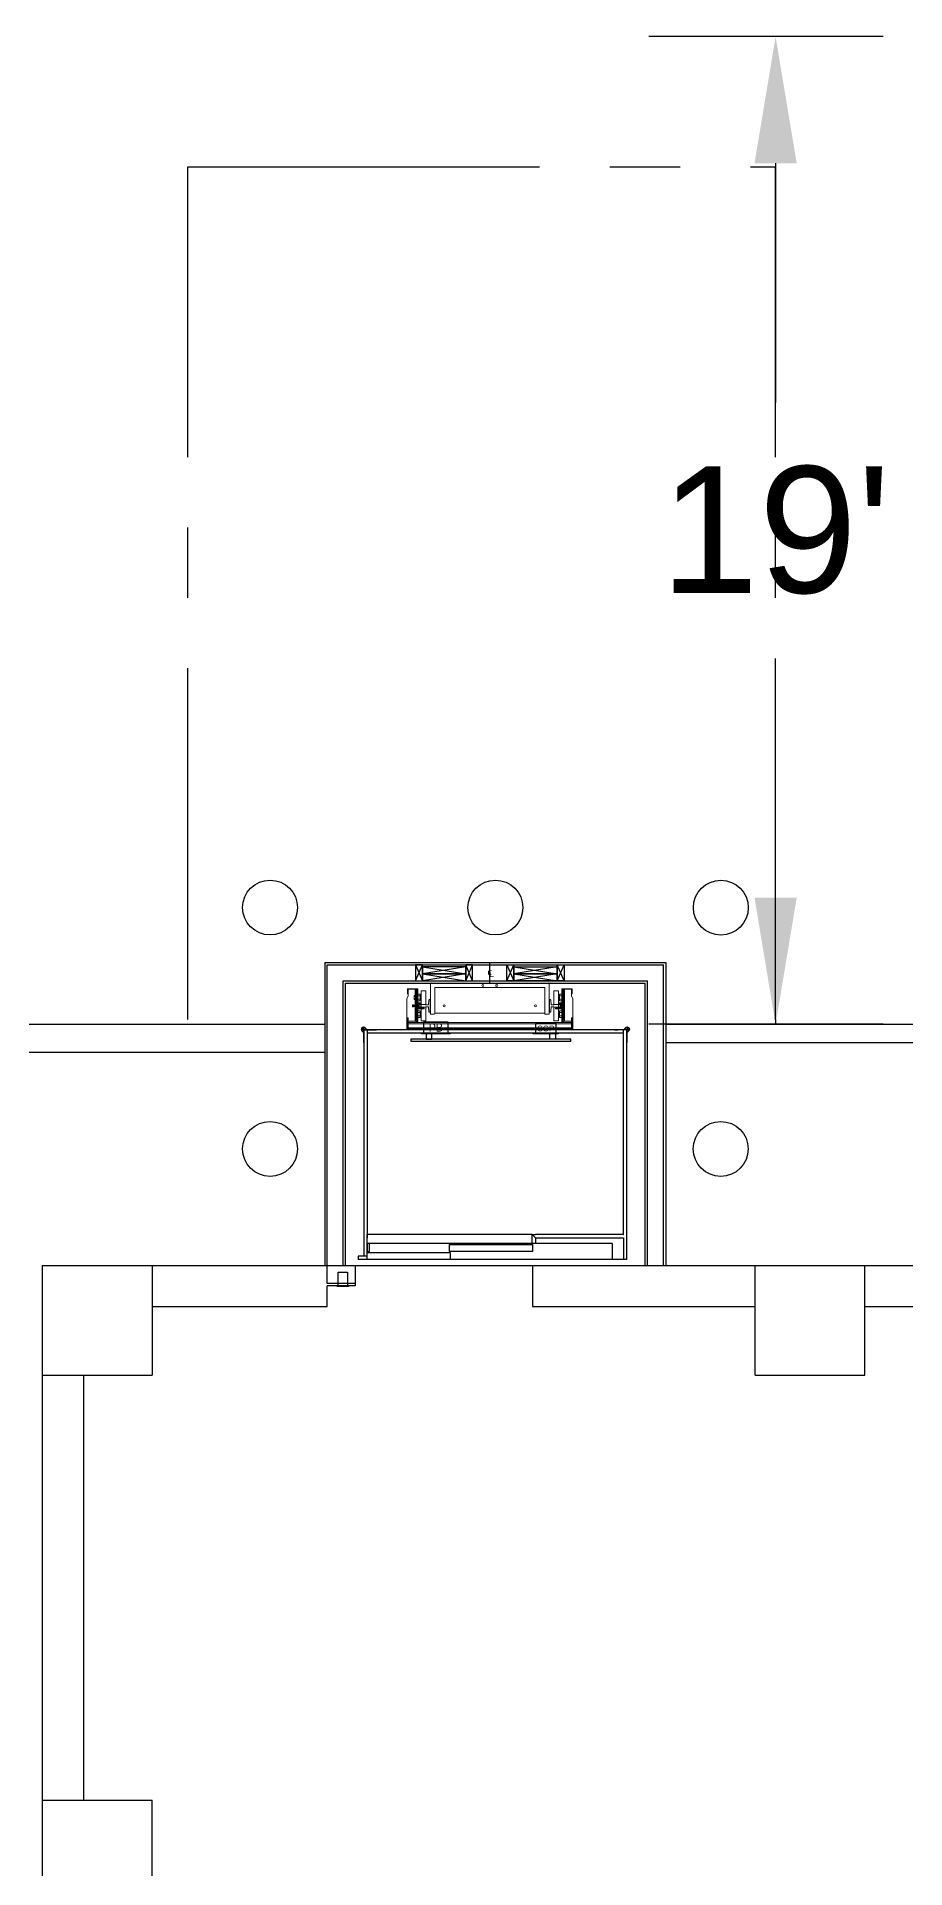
# Paper-space layout 'Layout1' of a CAD drawing. Header units: inches. Extents: x 0 to 35.9, y 0 to 23.6.
# Drawn here: x 13.274 to 14.509, y 15.743 to 18.348 of the extents above; entities that cross this region are included whole.
import ezdxf

# ---------------------------------------------------------------- set-up
doc = ezdxf.new("R2010")
doc.units = ezdxf.units.IN
doc.header["$MEASUREMENT"] = 0
doc.linetypes.add('CENTERX2', pattern=[0.8, 0.5, -0.1, 0.1, -0.1])
doc.layers.get('0').update_dxf_attribs({"lineweight": 30})
for name, color, linetype in [('HANDICAP PARKING', 150, 'Continuous'), ('NO PARKING', 6, 'CENTERX2'), ('SYMMETRY ELEVATING SOLUTIONS', 7, 'Continuous')]:
    doc.layers.add(name, color=color, linetype=linetype)
doc.styles.get("Standard").update_dxf_attribs({"font": 'arial.ttf'})
doc.dimstyles.get("Standard").update_dxf_attribs({"dimtxt": 0.18, "dimasz": 0.18, "dimexe": 0.18, "dimexo": 0.0625, "dimgap": 0.09, "dimtad": 0, "dimtih": 1, "dimtoh": 1, "dimdec": 4, "dimzin": 0, "dimdsep": 46, "dimtxsty": 'Standard', "dimcen": 0.09, "dimadec": 0, "dimazin": 0, "dimtfac": 1, "dimtdec": 4, "dimtofl": 0, "dimtmove": 0, "dimatfit": 3, "dimfxl": 1, "dimtolj": 1, "dimtzin": 0, "dimarcsym": 0})

# ---------------------------------------------------------------- blocks, each defined once
blk = doc.blocks.new('A$C1C650E7E')
at = {"color": 7, "linetype": 'Continuous', "lineweight": 15}
for p, q in [((-2.75, 0), (-2.75, 0.08)), ((-2.75, 0.08), (-0.09, 0.08)), ((-0.53, 0.13), (-0.17, 0.5)), ((-0.53, 0.13), (-0.47, 0.08)), ((-0.47, 0.08), (-0.11, 0.44)), ((-0.11, 0.44), (-0.17, 0.5)), ((-0.09, 0.44), (0.49, -0.13)), ((-0.09, 0.08), (-0.09, 0)), ((0.07, 0.23), (-0.07, 0.08)), ((-0.07, 0.08), (-0.02, 0.03)), ((0.01, 0.54), (-0.02, 0.51)), ((0.55, -0.07), (-0.02, 0.51)), ((0.13, 0.18), (-0.02, 0.03)), ((0.18, 0.13), (0.03, -0.02)), ((0.13, 0.18), (0.07, 0.23)), ((0.23, 0.07), (0.08, -0.07)), ((0.23, 0.07), (0.18, 0.13)), ((0.59, 0.23), (0.28, 0.54)), ((0.42, 0.46), (0.36, 0.52)), ((0.42, 0.46), (0.39, 0.43)), ((0.46, 0.42), (0.43, 0.39)), ((0.52, 0.36), (0.46, 0.42)), ((0.52, 0.36), (0.49, 0.33)), ((0.08, -0.09), (0, -0.09)), ((0, -2.75), (0.08, -2.75)), ((0.08, -0.07), (0.03, -0.02)), ((0.08, -2.75), (0.08, -0.09)), ((0.49, -0.16), (0.12, -0.52)), ((0.18, -0.57), (0.12, -0.52)), ((0.54, -0.21), (0.18, -0.57)), ((0.49, -0.16), (0.54, -0.21)), ((0.55, -0.07), (0.59, -0.03))]:
    blk.add_line(p, q, dxfattribs=at)
for p, q in [((0, 0), (0, 0)), ((-2.75, 0), (-0.09, 0)), ((0, -0.09), (0, -2.75))]:
    blk.add_line(p, q)
at = {"color": 7, "linetype": 'Continuous', "lineweight": 15, "flags": 128}
for points in [[(-0.09, 0.44), (-0.09, 0.44), (-0.08, 0.45), (-0.08, 0.45), (-0.07, 0.46), (-0.06, 0.47), (-0.05, 0.48), (-0.03, 0.49), (-0.02, 0.51)], [(0.1, 0.26), (0.1, 0.25), (0.1, 0.25), (0.09, 0.25), (0.09, 0.25), (0.09, 0.24), (0.08, 0.24), (0.08, 0.24), (0.07, 0.23)], [(0.15, 0.2), (0.15, 0.2), (0.15, 0.2), (0.15, 0.2), (0.15, 0.19), (0.14, 0.19), (0.14, 0.18), (0.13, 0.18), (0.13, 0.18)], [(0.2, 0.15), (0.2, 0.15), (0.2, 0.15), (0.2, 0.15), (0.19, 0.15), (0.19, 0.14), (0.18, 0.14), (0.18, 0.13), (0.18, 0.13)], [(0.26, 0.1), (0.25, 0.1), (0.25, 0.1), (0.25, 0.09), (0.25, 0.09), (0.24, 0.09), (0.24, 0.08), (0.24, 0.08), (0.23, 0.07)], [(0.36, 0.52), (0.36, 0.52), (0.36, 0.52), (0.36, 0.51), (0.35, 0.51), (0.34, 0.5), (0.34, 0.49), (0.33, 0.49)], [(0.55, -0.07), (0.54, -0.08), (0.53, -0.09), (0.52, -0.1), (0.51, -0.11), (0.5, -0.12), (0.49, -0.13), (0.49, -0.13), (0.49, -0.13)]]:
    blk.add_lwpolyline(points, dxfattribs=at)
at = {"color": 7, "linetype": 'Continuous', "lineweight": 15}
for centre, radius, start, end in [((-0.1, 0.43), 0.0945, 45, 135), ((-0.1, 0.43), 0.016, 45, 135), ((-0.09, 0.09), 0.016, 270, 315), ((-0.09, 0.09), 0.0945, 270, 315), ((0.14, 0.41), 0.188, 45, 135), ((0.45, 0.1), 0.188, 315, 45), ((0.09, -0.09), 0.0945, 135, 180), ((0.09, -0.09), 0.016, 135, 180), ((0.47, -0.14), 0.016, 315, 45), ((0.47, -0.14), 0.0945, 315, 45)]:
    blk.add_arc(centre, radius, start, end, dxfattribs=at)
blk = doc.blocks.new('A$C207E235A')
at = {"linetype": 'CENTERX2'}
blk.add_line((0, 0), (0, 4.5), dxfattribs=at)
for p, q in [((-16.25, 4), (-14.75, 0.5)), ((-16.25, 0.5), (-14.75, 4)), ((-16.25, 4), (16.25, 4)), ((-16.25, 0.5), (16.25, 0.5)), ((-14.75, 3.5), (-5.25, 2)), ((-5.25, 3.5), (-14.75, 2)), ((-5.25, 2), (-14.75, 0.5)), ((-14.75, 2), (-5.25, 0.5)), ((-5.25, 0.5), (-3.75, 4)), ((-3.75, 0.5), (-5.25, 4)), ((3.75, 4), (5.25, 0.5)), ((3.75, 0.5), (5.25, 4)), ((5.25, 3.5), (14.75, 2)), ((14.75, 3.5), (5.25, 2)), ((14.75, 2), (5.25, 0.5)), ((5.25, 2), (14.75, 0.5)), ((14.75, 0.5), (16.25, 4)), ((16.25, 0.5), (14.75, 4))]:
    blk.add_line(p, q)
for points in [[(-16.25, 0.5), (-14.75, 0.5), (-14.75, 4), (-16.25, 4)], [(-14.75, 2), (-5.25, 2), (-5.25, 3.5), (-14.75, 3.5)], [(-14.75, 0.5), (-5.25, 0.5), (-5.25, 2), (-14.75, 2)], [(-5.25, 0.5), (-3.75, 0.5), (-3.75, 4), (-5.25, 4)], [(5.25, 0.5), (3.75, 0.5), (3.75, 4), (5.25, 4)], [(14.75, 2), (5.25, 2), (5.25, 3.5), (14.75, 3.5)], [(14.75, 0.5), (5.25, 0.5), (5.25, 2), (14.75, 2)], [(16.25, 0.5), (14.75, 0.5), (14.75, 4), (16.25, 4)]]:
    blk.add_lwpolyline(points, close=True)
at = {"insert": (0, 2.25), "char_height": 1.75, "attachment_point": 5}
blk.add_mtext('{\\fISOCPEUR|b0|i0|c0|p34;℄}', dxfattribs=at)
blk = doc.blocks.new('A$C449753AF')
at = {"color": 7, "linetype": 'Continuous', "lineweight": 15}
for p, q in [((-12.69, 0), (12.69, 0)), ((-17.87, -2.86), (-18.12, -3.36)), ((-18.12, -3.36), (-18.12, -9.99)), ((-18, -2.36), (-18, -1.38)), ((-18, -2.36), (-17.88, -2.36)), ((-17.88, -2.36), (-17.88, -1.38)), ((-17.87, -1.36), (-17.87, -2.86)), ((-17.86, -1.24), (-15.89, -1.24)), ((-17.86, -1.36), (-15.89, -1.36)), ((-16.56, -2.82), (-16.56, -3.37)), ((-16.56, -3.37), (-16.56, -3.55)), ((-16.52, -2.76), (-16.52, -2.76)), ((-16.24, -2.76), (-16.52, -2.76)), ((-16.52, -2.97), (-16.52, -2.98)), ((-16.52, -2.97), (-16.24, -2.97)), ((-16.24, -2.98), (-16.52, -2.98)), ((-16.52, -3.39), (-16.52, -3.41)), ((-16.52, -3.39), (-16.24, -3.39)), ((-16.24, -3.41), (-16.52, -3.41)), ((-16.52, -3.62), (-16.52, -3.62)), ((-16.52, -3.62), (-16.24, -3.62)), ((-16.31, -1.36), (-16.31, -2.76)), ((-16.31, -3.62), (-16.31, -4.78)), ((-16.24, -2.75), (-16.24, -3.62)), ((-16.24, -3.62), (-16.12, -3.62)), ((-16.2, -3.85), (-16.2, -4.12)), ((-16.17, -3.84), (-16.17, -3.85)), ((-16.17, -3.84), (-16.12, -3.84)), ((-16.12, -3.85), (-16.17, -3.85)), ((-16.12, -4.69), (-16.12, -1.38)), ((-16.12, -1.38), (-15.87, -1.38)), ((-15.87, -4.69), (-15.87, -1.38)), ((-15.87, -1.38), (-15.87, -8.62)), ((-15.75, -1.38), (-15.75, -8.62)), ((-15.25, -2.47), (-15.75, -2.47)), ((-15.25, -2.83), (-15.75, -2.83)), ((-15.25, -3.55), (-15.75, -3.55)), ((-15.25, -3.91), (-15.75, -3.91)), ((-15.25, -2.47), (-15.25, -2.83)), ((-15.25, -2.83), (-15.25, -3.55)), ((-15.25, -3.55), (-15.25, -3.91)), ((-15, -1.69), (-15, -4.69)), ((-14, -1.69), (-14, -4.69)), ((-13.32, -3.71), (-13.43, -4.76)), ((-13.04, -3.62), (-13.22, -3.62)), ((-13.04, -3.62), (-13.04, -4.87)), ((-13.04, -3.62), (-13, -3.62)), ((-13, -6.81), (-13, -0.31)), ((-12, -6.69), (-12, -1)), ((-12, -1), (11.75, -1)), ((11.75, -1), (12, -1)), ((12, -1), (12, -6.69)), ((13, -0.31), (13, -6.81)), ((13.04, -3.62), (13, -3.62)), ((13.04, -4.87), (13.04, -3.62)), ((13.22, -3.62), (13.04, -3.62)), ((13.43, -4.76), (13.32, -3.71)), ((14, -4.69), (14, -1.69)), ((15, -4.69), (15, -1.69)), ((15.25, -2.47), (15.75, -2.47)), ((15.25, -2.83), (15.25, -2.47)), ((15.25, -2.83), (15.75, -2.83)), ((15.25, -3.55), (15.25, -2.83)), ((15.25, -3.55), (15.75, -3.55)), ((15.25, -3.91), (15.25, -3.55)), ((15.25, -3.91), (15.75, -3.91)), ((15.75, -8.62), (15.75, -1.38)), ((15.87, -1.38), (15.87, -4.69)), ((16.12, -1.38), (15.87, -1.38)), ((15.87, -8.62), (15.87, -1.38)), ((15.89, -1.24), (17.86, -1.24)), ((15.89, -1.36), (17.86, -1.36)), ((16.12, -1.38), (16.12, -8.18)), ((16.31, -8.37), (16.31, -1.36)), ((17.87, -2.86), (17.87, -1.36)), ((18.12, -3.36), (17.87, -2.86)), ((17.88, -1.38), (17.88, -2.36)), ((18, -2.36), (17.88, -2.36)), ((18, -1.38), (18, -2.36)), ((18.12, -9.99), (18.12, -3.36)), ((-18, -8.61), (-18, -7.62)), ((-18, -7.62), (-17.88, -7.62)), ((-17.88, -8.61), (-17.88, -7.62)), ((-16.87, -4.79), (-16.87, -5)), ((-16.87, -4.79), (-16.87, -4.79)), ((-16.87, -5), (-16.87, -5.21)), ((-16.85, -4.78), (-16.85, -4.79)), ((-16.85, -4.78), (-16.71, -4.78)), ((-16.85, -4.78), (-16.71, -4.78)), ((-16.71, -4.79), (-16.85, -4.79)), ((-16.85, -5), (-16.85, -5)), ((-16.71, -5), (-16.85, -5)), ((-16.85, -5), (-16.71, -5)), ((-16.85, -5.22), (-16.85, -5.22)), ((-16.85, -5.22), (-16.71, -5.22)), ((-16.71, -5.22), (-16.85, -5.22)), ((-16.71, -4.79), (-16.71, -4.78)), ((-16.71, -5), (-16.71, -4.79)), ((-16.71, -4.91), (-16.71, -4.9)), ((-16.71, -5), (-16.71, -5)), ((-16.71, -5.22), (-16.71, -5)), ((-16.71, -5.1), (-16.71, -5.09)), ((-16.71, -5.22), (-16.71, -5.22)), ((-16.35, -4.89), (-16.35, -4.78)), ((-16.35, -5.11), (-16.35, -4.89)), ((-16.35, -5.22), (-16.35, -5.11)), ((-16.32, -4.78), (-16.22, -4.78)), ((-16.32, -5), (-16.22, -5)), ((-16.32, -5.22), (-16.22, -5.22)), ((-16.31, -5.22), (-16.31, -8.37)), ((-16.22, -5.27), (-16.22, -4.73)), ((-16.2, -4.12), (-16.2, -4.4)), ((-16.19, -4.7), (-16.19, -5.3)), ((-16.17, -4.11), (-16.17, -4.13)), ((-16.17, -4.11), (-16.12, -4.11)), ((-16.12, -4.13), (-16.17, -4.13)), ((-16.17, -4.4), (-16.17, -4.4)), ((-16.17, -4.4), (-16.12, -4.4)), ((-16.12, -4.4), (-16.17, -4.4)), ((-16.12, -4.69), (-16.12, -5.32)), ((-16.12, -4.69), (-15.87, -4.69)), ((-16.12, -8.18), (-16.12, -5.32)), ((-15.87, -5.32), (-16.12, -5.32)), ((-15.87, -8.18), (-15.87, -5.32)), ((-15.63, -4.51), (-15.75, -4.51)), ((-15.63, -5.49), (-15.75, -5.49)), ((-15.25, -6.09), (-15.75, -6.09)), ((-15.25, -6.45), (-15.75, -6.45)), ((-15.25, -7.17), (-15.75, -7.17)), ((-15.25, -7.53), (-15.75, -7.53)), ((-15.63, -4.51), (-15.63, -5.49)), ((-15.61, -4.37), (-15, -4.37)), ((-15.61, -4.49), (-15.61, -4.37)), ((-15.61, -4.49), (-15, -4.49)), ((-14.38, -5.51), (-15.61, -5.51)), ((-15.61, -5.51), (-15.61, -5.63)), ((-14.38, -5.63), (-15.61, -5.63)), ((-15.48, -5.22), (-15.48, -4.78)), ((-15.42, -4.69), (-15.46, -4.69)), ((-15.46, -4.69), (-15.46, -5.31)), ((-15.42, -5.31), (-15.46, -5.31)), ((-15.42, -5.31), (-15.42, -4.69)), ((-15.42, -4.69), (-15.05, -4.69)), ((-15.42, -4.69), (-15.42, -5.31)), ((-15.42, -5.31), (-15.05, -5.31)), ((-15.25, -6.45), (-15.25, -6.09)), ((-15.25, -7.17), (-15.25, -6.45)), ((-15.25, -7.53), (-15.25, -7.17)), ((-15.05, -5.31), (-15.05, -4.69)), ((-15, -5.51), (-15, -5.31)), ((-15, -8.31), (-15, -5.63)), ((-14.98, -4.75), (-14.98, -4.87)), ((-14.98, -4.87), (-14.98, -5.13)), ((-14.98, -5.13), (-14.98, -5.25)), ((-14.04, -4.69), (-14.92, -4.69)), ((-14.92, -5.31), (-14.04, -5.31)), ((-14.38, -5.63), (-14.38, -5.51)), ((-14, -8.31), (-14, -5.31)), ((-13.49, -4.81), (-13.92, -4.81)), ((-13.92, -5.19), (-13.49, -5.19)), ((-13.43, -5.24), (-13.32, -6.29)), ((-13.22, -6.38), (-13.04, -6.38)), ((-13.04, -5.13), (-13.04, -4.87)), ((-13.04, -5.13), (-13.04, -6.38)), ((-13.04, -6.38), (-13, -6.38)), ((-12.69, -6.81), (-13, -6.81)), ((-12.69, -6.81), (-12.13, -6.81)), ((-12, -6.62), (12, -6.62)), ((12.13, -6.81), (12.69, -6.81)), ((13, -6.81), (12.69, -6.81)), ((13.04, -6.38), (13, -6.38)), ((13.04, -4.87), (13.04, -5.13)), ((13.04, -6.38), (13.04, -5.13)), ((13.04, -6.38), (13.22, -6.38)), ((13.32, -6.29), (13.43, -5.24)), ((13.92, -4.81), (13.49, -4.81)), ((13.49, -5.19), (13.92, -5.19)), ((14, -5.31), (14, -8.31)), ((14.92, -4.69), (14.04, -4.69)), ((14.04, -5.31), (14.92, -5.31)), ((15.61, -5.51), (14.38, -5.51)), ((14.38, -5.63), (14.38, -5.51)), ((15.61, -5.63), (14.38, -5.63)), ((14.98, -4.87), (14.98, -4.75)), ((14.98, -5.25), (14.98, -5.13)), ((15, -4.37), (15.61, -4.37)), ((15, -4.49), (15.61, -4.49)), ((15.06, -4.62), (15, -4.62)), ((15, -5.31), (15, -5.51)), ((15, -5.63), (15, -8.31)), ((15.42, -4.69), (15.05, -4.69)), ((15.05, -4.69), (15.05, -5.31)), ((15.42, -5.31), (15.05, -5.31)), ((15.06, -4.69), (15.06, -4.62)), ((15.25, -6.09), (15.75, -6.09)), ((15.25, -6.09), (15.25, -6.45)), ((15.25, -6.45), (15.75, -6.45)), ((15.25, -6.45), (15.25, -7.17)), ((15.25, -7.17), (15.75, -7.17)), ((15.25, -7.17), (15.25, -7.53)), ((15.25, -7.53), (15.75, -7.53)), ((15.42, -4.69), (15.42, -5.31)), ((15.46, -4.69), (15.42, -4.69)), ((15.42, -4.69), (15.42, -5.31)), ((15.46, -5.31), (15.42, -5.31)), ((15.46, -4.69), (15.46, -5.31)), ((15.48, -4.78), (15.48, -5.22)), ((15.61, -4.49), (15.61, -4.37)), ((15.61, -5.51), (15.61, -5.63)), ((15.63, -4.51), (15.75, -4.51)), ((15.63, -5.49), (15.63, -4.51)), ((15.63, -5.49), (15.75, -5.49)), ((15.87, -5.32), (15.87, -8.18)), ((17.88, -7.62), (17.88, -8.61)), ((18, -7.62), (17.88, -7.62)), ((18, -7.62), (18, -8.61)), ((-18, -9.18), (-18, -8.74)), ((-18, -8.74), (-17.86, -8.74)), ((-18, -9.18), (-18, -9.99)), ((-18, -9.18), (-17.86, -9.18)), ((-18, -9.99), (18, -9.99)), ((-16.31, -8.37), (-17.86, -8.37)), ((-17.86, -8.62), (-17.86, -8.37)), ((-17.86, -8.93), (-17.86, -8.62)), ((-16.31, -8.62), (-17.86, -8.62)), ((-17.86, -8.93), (17.86, -8.93)), ((-17.86, -8.93), (-17.86, -9.81)), ((-17.86, -9.81), (17.86, -9.81)), ((-16.31, -8.62), (-15.87, -8.62)), ((-15.75, -8.62), (-15.87, -8.62)), ((-15.75, -8.62), (15.75, -8.62)), ((15.75, -8.62), (15.87, -8.62)), ((15.87, -8.62), (16.31, -8.62)), ((17.86, -8.37), (16.31, -8.37)), ((17.86, -8.62), (16.31, -8.62)), ((17.86, -8.62), (17.86, -8.37)), ((17.86, -8.62), (17.86, -8.93)), ((17.86, -8.74), (18, -8.74)), ((17.86, -9.81), (17.86, -8.93)), ((17.86, -9.18), (18, -9.18)), ((18, -8.74), (18, -9.18)), ((18, -9.99), (18, -9.18))]:
    blk.add_line(p, q, dxfattribs=at)
blk.add_line((14.98, -4.87), (14.98, -5.13))
at = {"color": 7, "linetype": 'Continuous', "lineweight": 15, "flags": 128}
for points in [[(-16.66, -5.11), (-16.67, -5.1), (-16.68, -5.09), (-16.68, -5.06), (-16.68, -5.02), (-16.68, -4.98), (-16.68, -4.94), (-16.68, -4.92), (-16.67, -4.9), (-16.66, -4.89)], [(-16.61, -5.11), (-16.62, -5.1), (-16.63, -5.09), (-16.63, -5.06), (-16.63, -5.02), (-16.63, -4.98), (-16.63, -4.94), (-16.63, -4.92), (-16.62, -4.9), (-16.61, -4.89)], [(-16.56, -5.11), (-16.57, -5.1), (-16.58, -5.09), (-16.58, -5.06), (-16.58, -5.02), (-16.58, -4.98), (-16.58, -4.94), (-16.58, -4.92), (-16.57, -4.9), (-16.56, -4.89)], [(-16.51, -5.11), (-16.52, -5.1), (-16.53, -5.09), (-16.53, -5.06), (-16.53, -5.02), (-16.53, -4.98), (-16.53, -4.94), (-16.53, -4.92), (-16.52, -4.9), (-16.51, -4.89)], [(-16.46, -5.11), (-16.47, -5.1), (-16.48, -5.09), (-16.48, -5.06), (-16.48, -5.02), (-16.48, -4.98), (-16.48, -4.94), (-16.48, -4.92), (-16.47, -4.9), (-16.46, -4.89)], [(-16.41, -5.11), (-16.42, -5.1), (-16.43, -5.09), (-16.43, -5.06), (-16.43, -5.02), (-16.43, -4.98), (-16.43, -4.94), (-16.43, -4.92), (-16.42, -4.9), (-16.41, -4.89)], [(-16.36, -5.11), (-16.37, -5.1), (-16.38, -5.09), (-16.38, -5.06), (-16.38, -5.02), (-16.38, -4.98), (-16.38, -4.94), (-16.38, -4.92), (-16.37, -4.9), (-16.36, -4.89)]]:
    blk.add_lwpolyline(points, dxfattribs=at)
at = {"color": 7, "linetype": 'Continuous', "lineweight": 15}
for centre in [(-1.5, -0.56), (1.5, -0.56), (-10, -5), (10, -5)]:
    blk.add_circle(centre, 0.219, dxfattribs=at)
for centre, radius, start, end in [((-12.69, -0.31), 0.313, 90, 180), ((12.69, -0.31), 0.313, 0, 90), ((-17.86, -1.38), 0.136, 90, 180), ((-17.86, -1.38), 0.016, 90, 180), ((-15.89, -1.38), 0.136, 0, 90), ((-15.89, -1.38), 0.016, 0, 90), ((-13.22, -3.72), 0.1, 90, 174.0149), ((13.22, -3.72), 0.1, 5.9851, 90), ((15.89, -1.38), 0.136, 90, 180), ((15.89, -1.38), 0.016, 90, 180), ((17.86, -1.38), 0.136, 0, 90), ((17.86, -1.38), 0.016, 0, 90), ((-16.35, -5), 0.324, 162.1201, 197.8799), ((-16.3, -5), 0.324, 162.1214, 197.8786), ((-16.25, -5), 0.324, 162.1214, 197.8786), ((-16.2, -5), 0.324, 162.1214, 197.8786), ((-16.15, -5), 0.324, 162.1214, 197.8786), ((-16.1, -5), 0.324, 162.1214, 197.8786), ((-16.05, -5), 0.324, 162.1169, 197.8831), ((-15.61, -4.51), 0.136, 90, 180), ((-15.61, -5.49), 0.136, 180, 270), ((-15.61, -4.51), 0.016, 90, 180), ((-15.61, -5.49), 0.016, 180, 270), ((-14.92, -4.75), 0.0625, 90, 180), ((-14.92, -5.25), 0.0625, 180, 270), ((-14.04, -4.75), 0.0625, 0, 90), ((-14.04, -5.25), 0.0625, 270, 0), ((-13.92, -4.75), 0.0625, 180, 270), ((-13.92, -5.25), 0.0625, 90, 180), ((-13.49, -4.75), 0.0625, 270, 354.0149), ((-13.49, -5.25), 0.0625, 5.9851, 90), ((-13.22, -6.27), 0.1, 185.9851, 270), ((-12.13, -6.69), 0.125, 270, 0), ((12.13, -6.69), 0.125, 180, 270), ((13.22, -6.27), 0.1, 270, 354.0149), ((13.49, -4.75), 0.0625, 185.9851, 270), ((13.49, -5.25), 0.0625, 90, 174.0149), ((13.92, -4.75), 0.0625, 270, 0), ((13.92, -5.25), 0.0625, 0, 90), ((14.04, -4.75), 0.0625, 90, 180), ((14.04, -5.25), 0.0625, 180, 270), ((14.92, -4.75), 0.0625, 0, 90), ((14.92, -5.25), 0.0625, 270, 0), ((15.61, -4.51), 0.136, 0, 90), ((15.61, -4.51), 0.016, 0, 90), ((15.61, -5.49), 0.016, 270, 0), ((15.61, -5.49), 0.136, 270, 0), ((-17.86, -8.61), 0.136, 180, 270), ((-17.86, -8.61), 0.016, 180, 270), ((-16.31, -8.18), 0.438, 270, 0), ((-16.31, -8.18), 0.188, 270, 0), ((-15.89, -8.61), 0.016, 270, 0), ((16.31, -8.18), 0.438, 180, 270), ((15.89, -8.61), 0.016, 180, 270), ((16.31, -8.18), 0.188, 180, 270), ((17.86, -8.61), 0.136, 270, 0), ((17.86, -8.61), 0.016, 270, 0)]:
    blk.add_arc(centre, radius, start, end, dxfattribs=at)
for points in [[(-16.52, -2.76), (-16.56, -2.82)], [(-16.56, -3.55), (-16.52, -3.61)], [(-16.52, -2.76), (-16.52, -2.76)], [(-16.24, -2.76), (-16.52, -2.76)], [(-16.52, -3.61), (-16.52, -3.62)], [(-16.52, -3.62), (-16.24, -3.62)], [(-16.12, -2.75), (-16.24, -2.75)], [(-16.19, -3.84), (-16.2, -3.85)], [(-15, -2.87), (-15.25, -2.87)], [(-15.25, -3.5), (-15, -3.5)], [(-14, -1.69), (-15, -1.69)], [(15, -1.69), (14, -1.69)], [(15.25, -2.87), (15, -2.87)], [(15, -3.5), (15.25, -3.5)], [(-16.86, -4.78), (-16.87, -4.79)], [(-16.86, -4.78), (-16.87, -4.79)], [(-16.87, -5.21), (-16.86, -5.22)], [(-16.7, -4.89), (-16.71, -4.9)], [(-16.7, -4.89), (-16.71, -4.89)], [(-16.71, -4.89), (-16.71, -4.89)], [(-16.7, -4.89), (-16.71, -4.89)], [(-16.71, -4.89), (-16.71, -4.89)], [(-16.71, -5.1), (-16.7, -5.12)], [(-16.71, -5.11), (-16.7, -5.11)], [(-16.71, -5.11), (-16.71, -5.11)], [(-16.67, -4.88), (-16.69, -4.88)], [(-16.67, -4.88), (-16.69, -4.88)], [(-16.69, -5.13), (-16.67, -5.13)], [(-16.66, -4.89), (-16.66, -4.88)], [(-16.65, -4.88), (-16.66, -4.9)], [(-16.66, -4.89), (-16.66, -4.88)], [(-16.66, -5.1), (-16.65, -5.12)], [(-16.66, -5.12), (-16.66, -5.11)], [(-16.65, -4.88), (-16.65, -4.89)], [(-16.62, -4.88), (-16.64, -4.88)], [(-16.62, -4.88), (-16.64, -4.88)], [(-16.64, -5.13), (-16.62, -5.13)], [(-16.61, -4.89), (-16.61, -4.88)], [(-16.6, -4.88), (-16.61, -4.9)], [(-16.61, -4.89), (-16.61, -4.88)], [(-16.61, -5.1), (-16.6, -5.12)], [(-16.61, -5.12), (-16.61, -5.11)], [(-16.6, -4.88), (-16.6, -4.89)], [(-16.57, -4.88), (-16.59, -4.88)], [(-16.57, -4.88), (-16.59, -4.88)], [(-16.59, -5.13), (-16.57, -5.13)], [(-16.55, -4.88), (-16.56, -4.9)], [(-16.56, -4.89), (-16.56, -4.88)], [(-16.56, -4.89), (-16.56, -4.88)], [(-16.56, -5.1), (-16.55, -5.12)], [(-16.56, -5.12), (-16.56, -5.11)], [(-16.55, -4.88), (-16.55, -4.89)], [(-16.52, -4.88), (-16.54, -4.88)], [(-16.52, -4.88), (-16.54, -4.88)], [(-16.54, -5.13), (-16.52, -5.13)], [(-16.5, -4.88), (-16.51, -4.9)], [(-16.51, -4.89), (-16.51, -4.88)], [(-16.51, -4.89), (-16.51, -4.88)], [(-16.51, -5.1), (-16.5, -5.12)], [(-16.51, -5.12), (-16.51, -5.11)], [(-16.5, -4.88), (-16.5, -4.89)], [(-16.47, -4.88), (-16.49, -4.88)], [(-16.47, -4.88), (-16.49, -4.88)], [(-16.49, -5.13), (-16.47, -5.13)], [(-16.46, -4.89), (-16.46, -4.88)], [(-16.45, -4.88), (-16.46, -4.9)], [(-16.46, -4.89), (-16.46, -4.88)], [(-16.46, -5.1), (-16.45, -5.12)], [(-16.46, -5.12), (-16.46, -5.11)], [(-16.45, -4.88), (-16.45, -4.89)], [(-16.42, -4.88), (-16.44, -4.88)], [(-16.42, -4.88), (-16.44, -4.88)], [(-16.44, -5.13), (-16.42, -5.13)], [(-16.4, -4.88), (-16.41, -4.9)], [(-16.41, -4.89), (-16.41, -4.88)], [(-16.41, -4.89), (-16.41, -4.88)], [(-16.41, -5.1), (-16.4, -5.12)], [(-16.41, -5.12), (-16.41, -5.11)], [(-16.4, -4.88), (-16.4, -4.89)], [(-16.37, -4.88), (-16.39, -4.88)], [(-16.37, -4.88), (-16.39, -4.88)], [(-16.39, -5.13), (-16.37, -5.13)], [(-16.36, -4.89), (-16.36, -4.88)], [(-16.36, -4.89), (-16.36, -4.88)], [(-16.35, -4.89), (-16.36, -4.9)], [(-16.35, -4.89), (-16.36, -4.89)], [(-16.36, -5.1), (-16.35, -5.11)], [(-16.36, -5.12), (-16.36, -5.11)], [(-16.35, -4.89), (-16.35, -4.89)], [(-16.19, -4.7), (-16.22, -4.73)], [(-16.22, -5.27), (-16.19, -5.3)], [(-16.2, -4.4), (-16.19, -4.4)], [(-16.12, -4.7), (-16.19, -4.7)], [(-16.19, -5.3), (-16.12, -5.3)], [(-15.48, -4.78), (-15.63, -4.78)], [(-15.63, -5.22), (-15.48, -5.22)], [(-15.46, -4.8), (-15.48, -4.78)], [(-15.48, -5.22), (-15.46, -5.2)], [(-15.25, -6.5), (-15, -6.5)], [(-15, -7.13), (-15.25, -7.13)], [(-15, -4.69), (-14.92, -4.69)], [(-15, -5.31), (-14.92, -5.31)], [(-14.04, -4.69), (-14, -4.69)], [(14, -4.69), (14.04, -4.69)], [(14, -5.31), (14.04, -5.31)], [(14.92, -4.69), (15, -4.69)], [(14.92, -5.31), (15, -5.31)], [(15, -6.5), (15.25, -6.5)], [(15.25, -7.13), (15, -7.13)], [(15.48, -4.78), (15.46, -4.8)], [(15.46, -5.2), (15.48, -5.22)], [(15.63, -4.78), (15.48, -4.78)], [(15.48, -5.22), (15.63, -5.22)], [(-14, -8.31), (-15, -8.31)], [(15, -8.31), (14, -8.31)]]:
    blk.add_open_spline(points, degree=1, dxfattribs=at)
for points, knots in [([(-16.52, -2.76), (-16.52, -2.77), (-16.54, -2.79), (-16.55, -2.84), (-16.55, -2.9), (-16.53, -2.94), (-16.52, -2.97)], [0, 0, 0, 0, 0.1124, 0.374521, 0.643077, 1, 1, 1, 1]), ([(-16.52, -2.98), (-16.53, -3.02), (-16.55, -3.09), (-16.56, -3.23), (-16.53, -3.33), (-16.52, -3.39)], [0, 0, 0, 0, 0.2749946, 0.5561173, 1, 1, 1, 1]), ([(-16.52, -3.41), (-16.53, -3.43), (-16.55, -3.47), (-16.56, -3.54), (-16.53, -3.59), (-16.52, -3.62)], [0, 0, 0, 0, 0.274988, 0.556127, 1, 1, 1, 1]), ([(-16.19, -3.84), (-16.19, -3.84), (-16.19, -3.84), (-16.18, -3.84), (-16.17, -3.84)], [0, 0, 0, 0, 0.291464, 1, 1, 1, 1]), ([(-16.17, -3.85), (-16.18, -3.88), (-16.19, -3.92), (-16.2, -4.01), (-16.18, -4.08), (-16.17, -4.11)], [0, 0, 0, 0, 0.278715, 0.563688, 1, 1, 1, 1]), ([(-16.86, -4.78), (-16.86, -4.78), (-16.86, -4.78), (-16.85, -4.78), (-16.85, -4.78)], [0, 0, 0, 0, 0.624292, 1, 1, 1, 1]), ([(-16.85, -4.79), (-16.85, -4.81), (-16.86, -4.86), (-16.86, -4.94), (-16.85, -4.98), (-16.85, -5)], [0, 0, 0, 0, 0.368167, 0.747408, 1, 1, 1, 1]), ([(-16.85, -5), (-16.85, -5.03), (-16.86, -5.08), (-16.86, -5.15), (-16.85, -5.2), (-16.85, -5.22)], [0, 0, 0, 0, 0.3681589, 0.7474084, 1, 1, 1, 1]), ([(-16.85, -5.22), (-16.85, -5.22), (-16.86, -5.22), (-16.86, -5.22), (-16.86, -5.22)], [0, 0, 0, 0, 0.375722, 1, 1, 1, 1]), ([(-16.69, -4.88), (-16.69, -4.88), (-16.7, -4.88), (-16.7, -4.9), (-16.71, -4.92), (-16.71, -4.93)], [0, 0, 0, 0, 0.287683, 0.645506, 1, 1, 1, 1]), ([(-16.71, -5.07), (-16.71, -5.08), (-16.71, -5.1), (-16.7, -5.12), (-16.69, -5.12), (-16.69, -5.12)], [0, 0, 0, 0, 0.344177, 0.689322, 1, 1, 1, 1]), ([(-16.66, -5.12), (-16.67, -5.12), (-16.67, -5.13), (-16.68, -5.13), (-16.69, -5.11), (-16.7, -5.09), (-16.7, -5.05), (-16.7, -5.01), (-16.7, -4.97), (-16.7, -4.93), (-16.69, -4.9), (-16.68, -4.88), (-16.67, -4.87), (-16.67, -4.88), (-16.66, -4.88)], [0, 0, 0, 0, 0.045169, 0.133541, 0.222976, 0.312384, 0.400261, 0.485768, 0.569352, 0.652584, 0.737109, 0.823902, 0.91268, 1, 1, 1, 1]), ([(-16.64, -4.88), (-16.64, -4.88), (-16.64, -4.87), (-16.65, -4.88), (-16.66, -4.9), (-16.66, -4.94), (-16.66, -4.98), (-16.66, -5.02), (-16.66, -5.06), (-16.66, -5.09), (-16.65, -5.12), (-16.64, -5.13), (-16.64, -5.12), (-16.64, -5.12)], [0, 0, 0, 0, 0.004485, 0.115777, 0.226456, 0.335279, 0.441984, 0.547043, 0.651426, 0.756298, 0.862617, 0.970956, 1, 1, 1, 1]), ([(-16.65, -4.9), (-16.65, -4.9), (-16.66, -4.91), (-16.66, -4.94), (-16.66, -4.98), (-16.66, -5.02), (-16.66, -5.06), (-16.66, -5.09), (-16.66, -5.1), (-16.65, -5.1)], [0, 0, 0, 0, 0.041424, 0.222637, 0.400297, 0.575218, 0.749023, 0.923608, 1, 1, 1, 1]), ([(-16.61, -5.12), (-16.62, -5.12), (-16.62, -5.13), (-16.63, -5.13), (-16.64, -5.11), (-16.65, -5.09), (-16.65, -5.05), (-16.65, -5.01), (-16.65, -4.97), (-16.65, -4.93), (-16.64, -4.9), (-16.63, -4.88), (-16.62, -4.87), (-16.62, -4.88), (-16.61, -4.88)], [0, 0, 0, 0, 0.045169, 0.133541, 0.222976, 0.312384, 0.400261, 0.485768, 0.569352, 0.652584, 0.737109, 0.823903, 0.91268, 1, 1, 1, 1]), ([(-16.59, -4.88), (-16.59, -4.88), (-16.59, -4.87), (-16.6, -4.88), (-16.61, -4.9), (-16.61, -4.94), (-16.61, -4.98), (-16.61, -5.02), (-16.61, -5.06), (-16.61, -5.09), (-16.6, -5.12), (-16.59, -5.13), (-16.59, -5.12), (-16.59, -5.12)], [0, 0, 0, 0, 0.004485, 0.115777, 0.226456, 0.335279, 0.441984, 0.547043, 0.651426, 0.756298, 0.862617, 0.970956, 1, 1, 1, 1]), ([(-16.6, -4.9), (-16.6, -4.9), (-16.61, -4.91), (-16.61, -4.94), (-16.61, -4.98), (-16.61, -5.02), (-16.61, -5.06), (-16.61, -5.09), (-16.61, -5.1), (-16.6, -5.1)], [0, 0, 0, 0, 0.041424, 0.222637, 0.400297, 0.575218, 0.749023, 0.923608, 1, 1, 1, 1]), ([(-16.56, -5.12), (-16.57, -5.12), (-16.57, -5.13), (-16.58, -5.13), (-16.59, -5.11), (-16.6, -5.09), (-16.6, -5.05), (-16.6, -5.01), (-16.6, -4.97), (-16.6, -4.93), (-16.59, -4.9), (-16.58, -4.88), (-16.57, -4.87), (-16.57, -4.88), (-16.56, -4.88)], [0, 0, 0, 0, 0.045169, 0.13354, 0.222976, 0.312384, 0.400261, 0.485768, 0.569352, 0.652584, 0.737109, 0.823903, 0.91268, 1, 1, 1, 1]), ([(-16.54, -4.88), (-16.54, -4.88), (-16.54, -4.87), (-16.55, -4.88), (-16.56, -4.9), (-16.56, -4.94), (-16.56, -4.98), (-16.56, -5.02), (-16.56, -5.06), (-16.56, -5.09), (-16.55, -5.12), (-16.54, -5.13), (-16.54, -5.12), (-16.54, -5.12)], [0, 0, 0, 0, 0.004484, 0.115777, 0.226455, 0.335279, 0.441984, 0.547043, 0.651426, 0.756298, 0.862617, 0.970957, 1, 1, 1, 1]), ([(-16.55, -4.9), (-16.55, -4.9), (-16.56, -4.91), (-16.56, -4.94), (-16.56, -4.98), (-16.56, -5.02), (-16.56, -5.06), (-16.56, -5.09), (-16.56, -5.1), (-16.55, -5.1)], [0, 0, 0, 0, 0.041424, 0.222637, 0.400297, 0.575218, 0.749023, 0.923608, 1, 1, 1, 1]), ([(-16.51, -5.12), (-16.52, -5.12), (-16.52, -5.13), (-16.53, -5.13), (-16.54, -5.11), (-16.55, -5.09), (-16.55, -5.05), (-16.55, -5.01), (-16.55, -4.97), (-16.55, -4.93), (-16.54, -4.9), (-16.53, -4.88), (-16.52, -4.87), (-16.52, -4.88), (-16.51, -4.88)], [0, 0, 0, 0, 0.0451692, 0.1335405, 0.2229764, 0.3123837, 0.4002608, 0.4857675, 0.5693519, 0.6525836, 0.7371086, 0.8239031, 0.9126798, 1, 1, 1, 1]), ([(-16.49, -4.88), (-16.49, -4.88), (-16.49, -4.87), (-16.5, -4.88), (-16.51, -4.9), (-16.51, -4.94), (-16.51, -4.98), (-16.51, -5.02), (-16.51, -5.06), (-16.51, -5.09), (-16.5, -5.12), (-16.49, -5.13), (-16.49, -5.12), (-16.49, -5.12)], [0, 0, 0, 0, 0.004485, 0.115778, 0.226456, 0.33528, 0.441985, 0.547044, 0.651426, 0.756298, 0.862617, 0.970957, 1, 1, 1, 1]), ([(-16.5, -4.9), (-16.5, -4.9), (-16.51, -4.91), (-16.51, -4.94), (-16.51, -4.98), (-16.51, -5.02), (-16.51, -5.06), (-16.51, -5.09), (-16.51, -5.1), (-16.5, -5.1)], [0, 0, 0, 0, 0.041424, 0.222637, 0.400297, 0.575218, 0.749023, 0.923608, 1, 1, 1, 1]), ([(-16.46, -5.12), (-16.47, -5.12), (-16.47, -5.13), (-16.48, -5.13), (-16.49, -5.11), (-16.5, -5.09), (-16.5, -5.05), (-16.5, -5.01), (-16.5, -4.97), (-16.5, -4.93), (-16.49, -4.9), (-16.48, -4.88), (-16.47, -4.87), (-16.47, -4.88), (-16.46, -4.88)], [0, 0, 0, 0, 0.045169, 0.133541, 0.222976, 0.312384, 0.400261, 0.485768, 0.569352, 0.652584, 0.73711, 0.823903, 0.91268, 1, 1, 1, 1]), ([(-16.44, -4.88), (-16.44, -4.88), (-16.44, -4.87), (-16.45, -4.88), (-16.46, -4.9), (-16.46, -4.94), (-16.46, -4.98), (-16.46, -5.02), (-16.46, -5.06), (-16.46, -5.09), (-16.45, -5.12), (-16.44, -5.13), (-16.44, -5.12), (-16.44, -5.12)], [0, 0, 0, 0, 0.004485, 0.115777, 0.226456, 0.33528, 0.441984, 0.547044, 0.651426, 0.756298, 0.862617, 0.970957, 1, 1, 1, 1]), ([(-16.45, -4.9), (-16.45, -4.9), (-16.46, -4.91), (-16.46, -4.94), (-16.46, -4.98), (-16.46, -5.02), (-16.46, -5.06), (-16.46, -5.09), (-16.46, -5.1), (-16.45, -5.1)], [0, 0, 0, 0, 0.041424, 0.222637, 0.400296, 0.575217, 0.749022, 0.923607, 1, 1, 1, 1]), ([(-16.41, -5.12), (-16.42, -5.12), (-16.42, -5.13), (-16.43, -5.13), (-16.44, -5.11), (-16.45, -5.09), (-16.45, -5.05), (-16.45, -5.01), (-16.45, -4.97), (-16.45, -4.93), (-16.44, -4.9), (-16.43, -4.88), (-16.42, -4.87), (-16.42, -4.88), (-16.41, -4.88)], [0, 0, 0, 0, 0.045169, 0.133541, 0.222976, 0.312384, 0.400261, 0.485768, 0.569352, 0.652584, 0.73711, 0.823903, 0.91268, 1, 1, 1, 1]), ([(-16.39, -4.88), (-16.39, -4.88), (-16.39, -4.87), (-16.4, -4.88), (-16.41, -4.9), (-16.41, -4.94), (-16.41, -4.98), (-16.41, -5.02), (-16.41, -5.06), (-16.41, -5.09), (-16.4, -5.12), (-16.39, -5.13), (-16.39, -5.12), (-16.39, -5.12)], [0, 0, 0, 0, 0.004485, 0.115777, 0.226456, 0.33528, 0.441984, 0.547044, 0.651426, 0.756298, 0.862617, 0.970957, 1, 1, 1, 1]), ([(-16.4, -4.9), (-16.4, -4.9), (-16.41, -4.91), (-16.41, -4.94), (-16.41, -4.98), (-16.41, -5.02), (-16.41, -5.06), (-16.41, -5.09), (-16.41, -5.1), (-16.4, -5.1)], [0, 0, 0, 0, 0.041424, 0.222637, 0.400296, 0.575217, 0.749022, 0.923607, 1, 1, 1, 1]), ([(-16.36, -5.12), (-16.37, -5.12), (-16.37, -5.13), (-16.38, -5.13), (-16.39, -5.11), (-16.4, -5.09), (-16.4, -5.05), (-16.4, -5.01), (-16.4, -4.97), (-16.4, -4.93), (-16.39, -4.9), (-16.38, -4.88), (-16.37, -4.87), (-16.37, -4.88), (-16.36, -4.88)], [0, 0, 0, 0, 0.045169, 0.133541, 0.222976, 0.312384, 0.400261, 0.485768, 0.569352, 0.652584, 0.73711, 0.823903, 0.91268, 1, 1, 1, 1]), ([(-16.35, -4.89), (-16.35, -4.89), (-16.35, -4.86), (-16.34, -4.82), (-16.33, -4.79), (-16.32, -4.78)], [0, 0, 0, 0, 0.03316, 0.729041, 1, 1, 1, 1]), ([(-16.32, -4.78), (-16.33, -4.78), (-16.34, -4.78), (-16.35, -4.78), (-16.35, -4.78), (-16.35, -4.78)], [0, 0, 0, 0, 0.43244, 0.879538, 1, 1, 1, 1]), ([(-16.32, -5), (-16.33, -4.99), (-16.35, -4.95), (-16.35, -4.92), (-16.35, -4.89)], [0, 0, 0, 0, 0.3680486, 1, 1, 1, 1]), ([(-16.35, -5.11), (-16.35, -5.09), (-16.35, -5.05), (-16.33, -5.02), (-16.32, -5)], [0, 0, 0, 0, 0.5040169, 1, 1, 1, 1]), ([(-16.32, -5.22), (-16.33, -5.2), (-16.34, -5.17), (-16.35, -5.14), (-16.35, -5.11), (-16.35, -5.11)], [0, 0, 0, 0, 0.432396, 0.879579, 1, 1, 1, 1]), ([(-16.35, -5.22), (-16.35, -5.22), (-16.35, -5.22), (-16.33, -5.22), (-16.32, -5.22)], [0, 0, 0, 0, 0.503975, 1, 1, 1, 1]), ([(-16.17, -4.13), (-16.18, -4.16), (-16.19, -4.21), (-16.2, -4.29), (-16.18, -4.36), (-16.17, -4.4)], [0, 0, 0, 0, 0.278715, 0.563688, 1, 1, 1, 1]), ([(-16.17, -4.4), (-16.18, -4.4), (-16.19, -4.4), (-16.19, -4.4), (-16.19, -4.4)], [0, 0, 0, 0, 0.708533, 1, 1, 1, 1])]:
    blk.add_open_spline(points, degree=3, knots=knots, dxfattribs=at)
blk = doc.blocks.new('Structure - Plain')
for name in ['A$C207E235A', 'A$C449753AF']:
    blk.add_blockref(name, (0, 0))
blk = doc.blocks.new('COP')
for points in [[(-2.75, 0), (2.75, 0), (2.75, -0.12), (-2.75, -0.12)], [(2.25, 2.08), (-2.25, 2.08), (-2.25, 0), (2.25, 0)]]:
    blk.add_lwpolyline(points, close=True)
at = {"insert": (0, 1.04), "char_height": 1.25, "width": 4.5, "attachment_point": 5}
blk.add_mtext('COP', dxfattribs=at)
blk = doc.blocks.new('PB')
for points in [[(-3.12, 0), (3.12, 0), (3.12, -0.12), (-3.12, -0.12)], [(-2.62, 2.52), (2.62, 2.52), (2.62, 0), (-2.62, 0)]]:
    blk.add_lwpolyline(points, close=True)
at = {"insert": (0, 1.26), "char_height": 1.75, "width": 5.24, "attachment_point": 5}
blk.add_mtext('{\\fCentury Gothic|b0|i0|c0|p34;PB}', dxfattribs=at)
blk = doc.blocks.new('Handrail 35')
blk.add_line((13.5, 0), (-13.5, 0))
for points in [[(-14.125, -1.25), (-12.875, -1.25), (-12.875, 0), (-14.125, 0)], [(14.125, -1.25), (12.875, -1.25), (12.875, 0), (14.125, 0)]]:
    blk.add_lwpolyline(points, close=True)
blk.add_lwpolyline([(-17.375, -1.75), (17.375, -1.75, 0.4142136), (17.5, -1.625), (17.5, -1.375, 0.4142136), (17.375, -1.25), (-17.375, -1.25, 0.4142136), (-17.5, -1.375), (-17.5, -1.625, 0.4142136)], format="xyb", close=True)
blk = doc.blocks.new('*D16')
at = {"color": 0, "lineweight": -2, "ltscale": 0.125, "transparency": 16777216}
for p, q in [((14.4772, 18.3477), (14.1444, 18.3477)), ((14.3244, 18.1677), (14.3244, 17.8273)), ((14.3244, 17.1231), (14.3244, 17.4635)), ((14.4772, 16.9431), (14.1444, 16.9431))]:
    blk.add_line(p, q, dxfattribs=at)
at = {"color": 0, "ltscale": 0.125, "transparency": 16777216}
for points in [[(14.2944, 18.1677), (14.3544, 18.1677), (14.3244, 18.3477)], [(14.2944, 17.1231), (14.3544, 17.1231), (14.3244, 16.9431)]]:
    blk.add_solid(points, dxfattribs=at)
at = {"layer": 'Defpoints', "color": 0, "ltscale": 0.125, "transparency": 16777216}
for p in [(14.5397, 18.3477), (14.3244, 16.9431), (14.5397, 16.9431)]:
    blk.add_point(p, dxfattribs=at)
at = {"color": 0, "ltscale": 0.125, "transparency": 16777216, "insert": (14.3244, 17.6454), "char_height": 0.18, "attachment_point": 5}
blk.add_mtext("\\A1;19'", dxfattribs=at)

psp = doc.layouts.get("Layout1")

# ---------------------------------------------------------------- linework, layer by layer
at = {"color": 7}
for p, q in [((14.16837, 17.03107), (14.16837, 16.60027)), ((12.69619, 16.94321), (13.68392, 16.94321)), ((14.16837, 16.94311), (18.12924, 16.94311)), ((14.16837, 16.94311), (14.16837, 16.9171)), ((13.73919, 16.91727), (13.73868, 16.91727)), ((14.16837, 16.9171), (18.16907, 16.9171)), ((12.69619, 16.90351), (13.68392, 16.90351)), ((13.97817, 16.64417), (13.74407, 16.64417)), ((13.98304, 16.63929), (14.10822, 16.63929)), ((14.09196, 16.63157), (14.09196, 16.6084)), ((14.10822, 16.63929), (14.10822, 16.6084)), ((13.28209, 16.60027), (16.94964, 16.60027)), ((13.28209, 16.60027), (13.28209, 15.68338)), ((13.43816, 16.60027), (13.43816, 16.44421)), ((13.71318, 16.60027), (14.13911, 16.60027)), ((13.97898, 16.60027), (13.97898, 16.54175)), ((14.14236, 16.60027), (14.16512, 16.60027)), ((14.29517, 16.44421), (14.29517, 16.60027)), ((14.45124, 16.44421), (14.45124, 16.60027)), ((13.43816, 16.54175), (13.68717, 16.54175)), ((13.97898, 16.54175), (14.29517, 16.54175)), ((13.97898, 16.54175), (14.29517, 16.54175)), ((14.45124, 16.54175), (15.30838, 16.54175)), ((13.28209, 16.44421), (13.43816, 16.44421)), ((13.28209, 16.44421), (13.43816, 16.44421)), ((13.28209, 16.44421), (13.43816, 16.44421)), ((13.28209, 16.44421), (13.43816, 16.44421)), ((13.34061, 16.44421), (13.34061, 15.83945)), ((14.29517, 16.44421), (14.45124, 16.44421)), ((14.29517, 16.44421), (14.45124, 16.44421)), ((13.28209, 15.83945), (13.43816, 15.83945)), ((13.43816, 15.68338), (13.43816, 15.83945))]:
    psp.add_line(p, q, dxfattribs=at)
for centre in [(13.60588, 17.1091), (13.92614, 17.1091), (14.24661, 17.109), (13.60588, 16.76584), (14.2464, 16.76584)]:
    psp.add_circle(centre, 0.03902, dxfattribs=at)
at = {"layer": 'HANDICAP PARKING', "color": 7}
psp.add_line((14.32444, 16.94979), (14.32444, 16.94311), dxfattribs=at)
at = {"layer": 'NO PARKING', "color": 7}
for p, q in [((13.48883, 16.94979), (13.48883, 18.16256)), ((13.48883, 18.16256), (14.32444, 18.16256)), ((14.32444, 16.94979), (14.32444, 18.16256))]:
    psp.add_line(p, q, dxfattribs=at)
at = {"layer": 'SYMMETRY ELEVATING SOLUTIONS', "color": 7}
for p, q in [((13.68392, 17.03107), (14.16837, 17.03107)), ((13.68392, 17.03107), (13.68392, 16.60027)), ((13.68392, 17.03107), (14.16837, 17.03107)), ((13.68392, 17.03107), (13.68392, 16.60027)), ((13.68717, 17.02782), (14.16512, 17.02782)), ((13.68717, 16.57426), (13.68717, 17.02782)), ((13.68717, 17.02782), (14.16512, 17.02782)), ((13.68717, 16.57426), (13.68717, 17.02782)), ((14.16512, 16.60027), (14.16512, 17.02782)), ((13.70993, 17.00506), (14.14236, 17.00506)), ((13.70993, 16.60027), (13.70993, 17.00506)), ((13.70993, 17.00506), (14.14236, 17.00506)), ((13.70993, 16.60027), (13.70993, 17.00506)), ((13.71318, 17.00181), (14.13911, 17.00181)), ((13.71318, 16.60027), (13.71318, 17.00181)), ((13.71318, 17.00181), (14.13911, 17.00181)), ((13.71318, 16.60027), (13.71318, 17.00181)), ((14.13911, 16.62686), (14.13911, 17.00181)), ((14.13911, 16.62686), (14.13911, 17.00181)), ((14.14236, 16.62686), (14.14236, 17.00506)), ((14.14236, 16.62686), (14.14236, 17.00506)), ((14.10781, 16.93514), (13.73919, 16.93515)), ((13.73919, 16.93515), (13.73919, 16.61328)), ((14.1131, 16.93514), (13.73919, 16.93515)), ((13.73919, 16.93515), (13.73919, 16.61328)), ((13.74407, 16.93515), (13.74407, 16.63929)), ((13.74407, 16.93515), (13.74407, 16.63929)), ((14.09521, 16.93514), (14.10009, 16.93514)), ((14.09521, 16.93514), (14.10009, 16.93514)), ((14.10009, 16.93514), (14.10009, 16.93514)), ((14.10822, 16.64414), (14.10822, 16.93514)), ((14.1131, 16.6084), (14.1131, 16.93514)), ((14.10822, 16.93026), (13.74407, 16.93026)), ((14.10822, 16.93026), (13.74407, 16.93026)), ((14.1131, 16.93026), (14.1131, 16.93026)), ((14.1131, 16.93026), (14.1131, 16.93026)), ((13.74407, 16.61978), (13.74407, 16.64417)), ((13.74407, 16.6084), (13.74407, 16.64417)), ((13.74407, 16.61978), (13.74407, 16.64417)), ((13.74407, 16.6084), (13.74407, 16.64417)), ((14.09196, 16.63157), (13.74407, 16.63157)), ((14.09196, 16.63157), (13.74407, 16.63157)), ((13.97817, 16.63157), (13.97817, 16.64417)), ((13.97817, 16.64417), (13.98304, 16.64417)), ((13.98304, 16.63929), (13.97817, 16.64417)), ((13.97817, 16.63157), (13.97817, 16.64417)), ((13.97817, 16.64417), (13.98304, 16.64417)), ((13.98304, 16.63929), (13.97817, 16.64417)), ((13.98304, 16.63157), (13.97817, 16.63157)), ((13.98304, 16.63157), (13.97817, 16.63157)), ((14.09521, 16.64414), (13.98304, 16.64417)), ((14.09521, 16.64414), (13.98304, 16.64417)), ((13.98304, 16.63929), (13.98304, 16.63157)), ((13.98304, 16.63929), (13.98304, 16.63157)), ((14.10822, 16.64414), (14.09521, 16.64414)), ((14.10822, 16.64414), (14.09521, 16.64414)), ((14.11327, 16.64414), (14.1131, 16.64414)), ((14.13911, 16.60027), (14.13911, 16.62686)), ((14.13911, 16.60027), (14.13911, 16.62686)), ((14.14236, 16.60027), (14.14236, 16.62686)), ((14.14236, 16.60027), (14.14236, 16.62686)), ((13.71318, 16.60027), (13.72679, 16.60027)), ((13.71318, 16.60027), (13.72679, 16.60027)), ((13.72679, 16.60027), (13.72679, 16.57101)), ((13.72679, 16.60027), (13.72679, 16.57101)), ((13.74407, 16.61328), (13.73109, 16.61328)), ((13.73109, 16.61328), (13.73109, 16.6084)), ((13.74407, 16.61328), (13.73109, 16.61328)), ((13.73109, 16.61328), (13.73109, 16.6084)), ((14.1131, 16.6084), (13.73109, 16.6084)), ((14.1131, 16.6084), (13.73109, 16.6084)), ((13.72679, 16.57426), (13.68717, 16.57426)), ((13.72679, 16.57426), (13.68717, 16.57426)), ((13.72679, 16.57101), (13.68717, 16.57101)), ((13.68717, 16.54175), (13.68717, 16.57101)), ((13.72679, 16.57101), (13.68717, 16.57101))]:
    psp.add_line(p, q, dxfattribs=at)
for points in [[(13.74732, 16.61978), (13.74732, 16.63157), (13.74407, 16.63157), (13.74407, 16.61978)], [(13.74732, 16.61978), (13.74732, 16.63157), (13.74407, 16.63157), (13.74407, 16.61978)], [(13.86112, 16.61978), (13.86112, 16.62994), (13.97898, 16.62994), (13.97898, 16.61978)], [(13.86112, 16.61978), (13.86112, 16.62994), (13.97898, 16.62994), (13.97898, 16.61978)], [(13.74407, 16.6084), (13.74407, 16.61856), (13.86193, 16.61856), (13.86193, 16.6084)], [(13.74407, 16.6084), (13.74407, 16.61856), (13.86193, 16.61856), (13.86193, 16.6084)], [(13.70126, 16.57101), (13.71752, 16.57101), (13.71752, 16.57036), (13.70126, 16.57036)], [(13.70126, 16.57101), (13.71752, 16.57101), (13.71752, 16.57036), (13.70126, 16.57036)], [(13.71589, 16.59052), (13.71589, 16.57101), (13.70289, 16.57101), (13.70289, 16.59052)], [(13.71589, 16.59052), (13.71589, 16.57101), (13.70289, 16.57101), (13.70289, 16.59052)]]:
    psp.add_lwpolyline(points, close=True, dxfattribs=at)
for points in [[(14.10781, 16.64414), (14.10781, 16.64414), (14.10822, 16.64414)], [(14.10781, 16.64414), (14.10781, 16.64414), (14.10822, 16.64414)], [(14.1131, 16.64414), (14.11327, 16.64414)]]:
    psp.add_lwpolyline(points, dxfattribs=at)
at = {"layer": 'SYMMETRY ELEVATING SOLUTIONS', "color": 7, "const_width": 0.00065}
psp.add_lwpolyline([(13.70126, 16.57068), (13.71752, 16.57068)], dxfattribs=at)
psp.add_lwpolyline([(13.70126, 16.57068), (13.71752, 16.57068)], dxfattribs=at)

# ---------------------------------------------------------------- block references
at = {"layer": 'SYMMETRY ELEVATING SOLUTIONS', "color": 7, "xscale": 0.006502748504568342, "yscale": 0.006502748504568342, "zscale": 0.006502748504568342}
for name, p in [('COP', (13.99767, 16.93026)), ('COP', (13.99767, 16.93026)), ('Structure - Plain', (13.91821, 17.00181)), ('Structure - Plain', (13.91821, 17.00181)), ('PB', (13.84162, 16.93026)), ('PB', (13.84162, 16.93026)), ('Handrail 35', (13.91964, 16.93026)), ('Handrail 35', (13.91964, 16.93026))]:
    psp.add_blockref(name, p, dxfattribs=at)
at = {"layer": 'SYMMETRY ELEVATING SOLUTIONS', "color": 7, "yscale": 0.006502748504568342, "zscale": 0.006502748504568342}
for p, xscale, rotation in [((13.73919, 16.93515), 0.006502748504568342, 89.99999999907504), ((13.73919, 16.93515), 0.006502748504568342, 89.99999999907504), ((14.1131, 16.93514), -0.006502748504568342, 270.000000000925)]:
    psp.add_blockref('A$C1C650E7E', p, dxfattribs=dict(at, xscale=xscale, rotation=rotation))

# ---------------------------------------------------------------- dimensions: what is measured, and where the dimension line sits
at = {"ltscale": 0.125}
dim = psp.add_linear_dim(base=(14.32444, 16.94311), p1=(14.53972, 18.34771), p2=(14.53972, 16.94311), angle=90, text="19'", dimstyle='Standard', dxfattribs=at)
dim.commit()
dim.dimension.update_dxf_attribs({"geometry": '*D16', "text_midpoint": (14.32444, 17.64541), "dimtype": 160})

doc.saveas('drawing.dxf')
